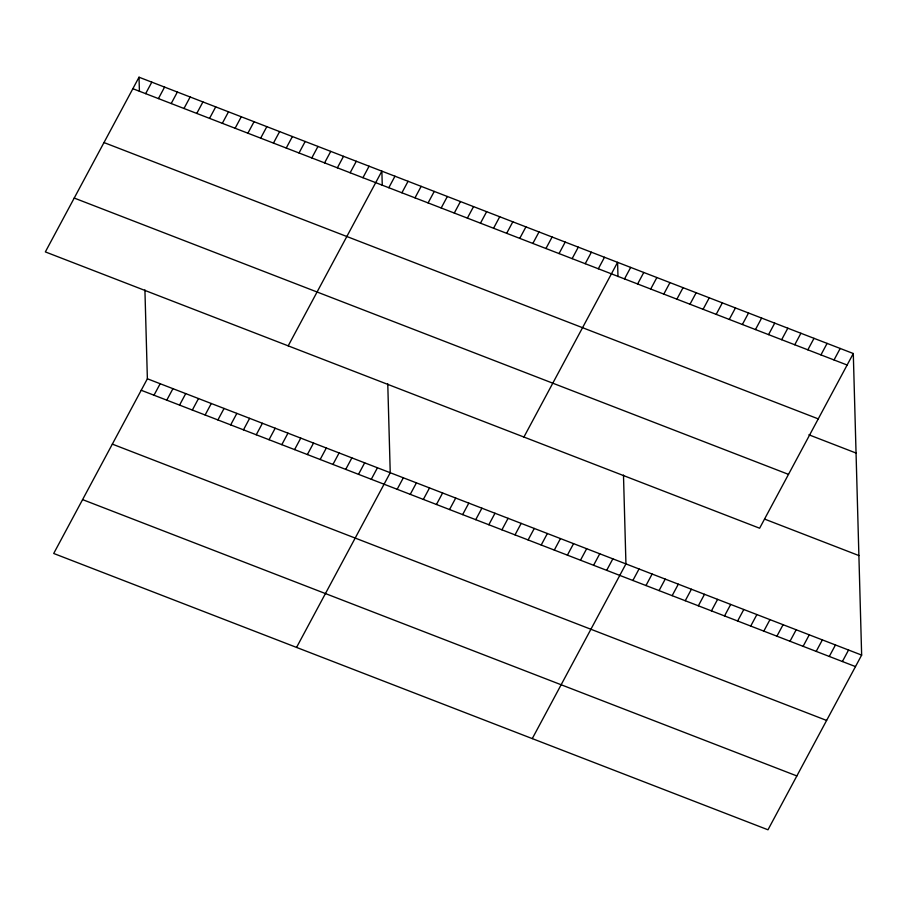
<?xml version="1.0" encoding="UTF-8"?>
<svg xmlns="http://www.w3.org/2000/svg" width="907" height="907" viewBox="0 0 907 907"><rect width="100%" height="100%" fill="white"/><g stroke="black" fill="none" stroke-linecap="round" stroke-linejoin="round"><path stroke-width="1.36" d="M139.02 77.208L45.35 251.908L759.624 528.225L853.294 353.526L139.02 77.208L139.417 91.426M145.642 93.648L151.809 82.152M158.419 98.591L164.586 87.095M171.208 103.534L177.364 92.038M183.985 108.477L190.153 96.992M196.774 113.42L202.93 101.935M209.551 118.375L215.719 106.879M222.328 123.318L228.496 111.822M235.117 128.261L241.273 116.765M247.894 133.204L254.062 121.708M260.672 138.147L266.839 126.651M273.46 143.091L279.617 131.594M144.916 289.923L147.376 378.775L53.706 553.474L767.98 829.792L861.65 655.092L853.294 353.526M286.238 148.034L292.405 136.549M153.997 395.214L160.165 383.718M299.027 152.977L305.183 141.492M166.775 400.157L172.942 388.661M311.804 157.931L317.972 146.435M179.563 405.1L185.72 393.604M324.581 162.875L330.749 151.378M192.341 410.043L198.508 398.547M337.37 167.818L343.526 156.321M205.129 414.987L211.286 403.502M350.147 172.761L356.315 161.265M217.907 419.93L224.074 408.445M362.936 177.704L369.092 166.208M230.684 424.884L236.852 413.388M288.199 345.85L381.87 171.151L382.266 185.368M243.473 429.827L249.629 418.331M256.25 434.77L262.418 423.274M388.808 187.715L394.964 176.219M269.028 439.714L275.195 428.217M401.903 192.783L408.071 181.287M281.816 444.657L287.973 433.161M414.998 197.851L421.165 186.354M294.594 449.6L300.761 438.104M428.093 202.919L434.26 191.422M307.382 454.543L313.539 443.058M441.187 207.975L447.355 196.49M320.16 459.498L326.327 448.001M454.282 213.043L460.45 201.547M332.937 464.441L339.105 452.944M467.377 218.111L473.545 206.615M345.726 469.384L351.882 457.888M480.472 223.179L486.64 211.682M358.503 474.327L364.671 462.831M493.567 228.247L499.734 216.75M371.292 479.27L377.448 467.774M506.662 233.314L512.829 221.818M296.555 647.417L390.237 472.717L387.765 383.865M519.756 238.371L525.924 226.886M397.164 489.281L403.332 477.785M532.851 243.439L539.019 231.943M410.259 494.349L416.426 482.853M545.946 248.507L552.114 237.01M423.354 499.417L429.521 487.921M559.041 253.575L565.208 242.078M436.448 504.473L442.616 492.989M572.136 258.642L578.303 247.146M449.543 509.541L455.711 498.056M585.23 263.699L591.398 252.214M462.638 514.609L468.806 503.113M598.325 268.767L604.493 257.271M475.733 519.677L481.9 508.181M523.917 437.038L617.588 262.338L617.973 276.556M488.828 524.745L494.995 513.249M624.515 278.903L630.682 267.406M501.922 529.813L508.09 518.316M637.61 283.97L643.777 272.474M515.017 534.869L521.185 523.384M650.704 289.038L656.872 277.542M528.112 539.937L534.28 528.441M663.799 294.095L669.967 282.61M541.207 545.005L547.375 533.509M676.894 299.163L683.062 287.666M554.302 550.073L560.469 538.577M689.989 304.23L696.157 292.734M567.397 555.141L573.564 543.644M703.084 309.298L709.251 297.802M580.491 560.209L586.659 548.712M716.179 314.366L722.346 302.87M593.586 565.265L599.754 553.78M729.273 319.423L735.441 307.938M606.681 570.333L612.849 558.837M742.368 324.491L748.536 313.006M532.273 738.604L625.943 563.905L623.483 475.053M755.463 329.558L761.631 318.062M632.871 580.469L639.038 568.972M768.558 334.626L774.725 323.13M645.965 585.537L652.133 574.04M781.653 339.694L787.82 328.198M659.06 590.593L665.228 579.108M794.747 344.762L800.915 333.266M672.155 595.661L678.323 584.176M807.842 349.819L814.01 338.334M685.25 600.729L691.417 589.233M820.937 354.886L827.105 343.39M698.345 605.797L704.512 594.3M834.032 359.954L840.199 348.458M711.439 610.865L717.607 599.368M724.534 615.932L730.702 604.436M737.629 620.989L743.797 609.504M750.724 626.057L756.892 614.561M763.819 631.125L769.986 619.628M776.914 636.192L783.081 624.696M790.008 641.26L796.176 629.764M803.103 646.328L809.271 634.832M816.198 651.385L822.366 639.9M829.293 656.453L835.46 644.956M842.388 661.52L848.555 650.024M132.864 88.705L847.127 365.022M103.976 142.558L818.25 418.875M808.908 434.804L856.049 453.047M74.227 198.055L788.5 474.372M764.612 519.099L858.895 555.572M147.376 378.775L861.65 655.092M141.22 390.271L855.482 666.588M112.343 444.124L826.606 720.441M82.582 499.61L796.856 775.938"/></g></svg>
